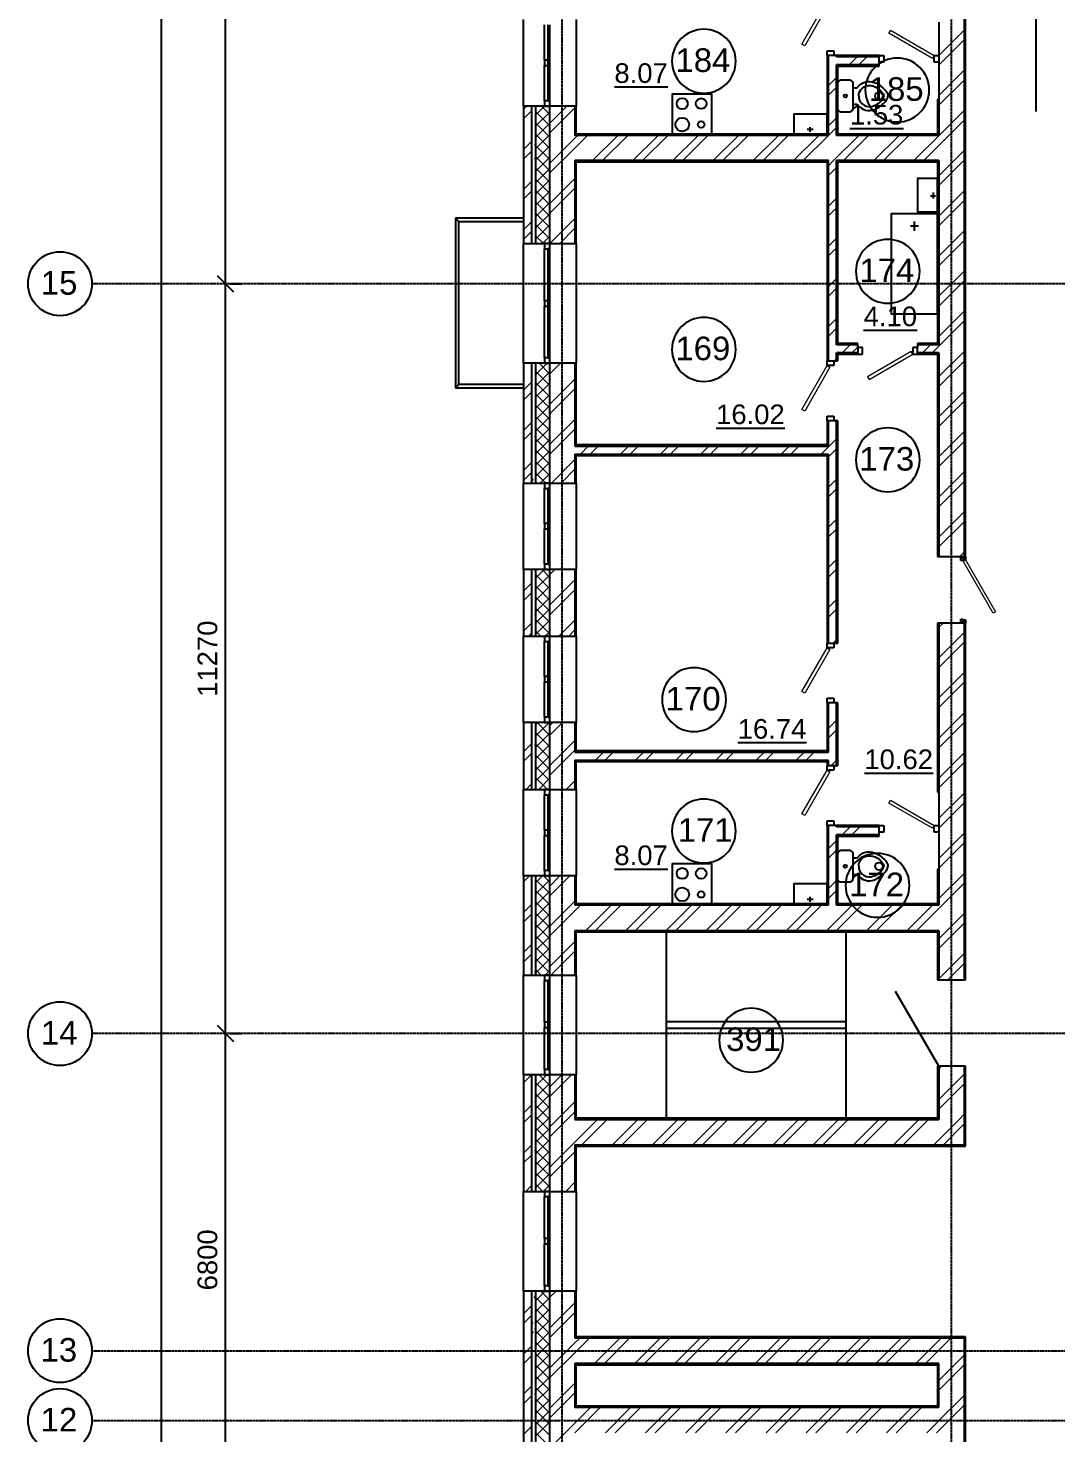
# Model space of a CAD drawing. Header units: millimetres. Extents: x -3463 to 813393, y -106315 to 159215.
# Drawn here: x 174326 to 189770, y 52061 to 73174 of the extents above; entities that cross this region are included whole.
import ezdxf

# ---------------------------------------------------------------- set-up
doc = ezdxf.new("R2010")
doc.units = ezdxf.units.MM
doc.linetypes.add('Линия сетки', pattern=[22.225, 12.7, -3.175, 3.175, -3.175])
doc.layers.add('AXIS_', color=252, linetype='Continuous')
doc.layers.add('PLANS_', color=252, linetype='Continuous')
doc.styles.add('arial', font='arial.ttf')
doc.styles.add('Arial_1', font='arial.ttf', dxfattribs={"height": 295.05988})

# ---------------------------------------------------------------- blocks, each defined once
blk = doc.blocks.new('_Oblique')
at = {"color": 0, "linetype": 'ByBlock', "lineweight": -2}
blk.add_line((-0.5, -0.5), (0.5, 0.5), dxfattribs=at)
blk = doc.blocks.new('A$Cd9ce3b92')
at = {"layer": 'AXIS_', "linetype": 'Линия сетки'}
for p, q in [((-6829, -44949), (-6829, 40039)), ((-979, -44949), (-979, 40039)), ((14647, 24934), (-13895, 24934)), ((14647, 13664), (-13895, 13664)), ((-13895, 8899), (14647, 8899)), ((-13895, 7849), (14647, 7849))]:
    blk.add_line(p, q, dxfattribs=at)
at = {"layer": 'AXIS_'}
for p, q in [((-12848, -41636), (-12848, 38784)), ((-11888, 24694), (-11888, 36744)), ((-11888, 13424), (-11888, 25174)), ((-11817, 24934), (-11648, 24934)), ((-11817, 24934), (-11648, 24934)), ((-11888, 6624), (-11888, 13904)), ((-11817, 13664), (-11648, 13664)), ((-11817, 13664), (-11648, 13664))]:
    blk.add_line(p, q, dxfattribs=at)
for centre in [(-14375, 24934), (-14375, 13664), (-14375, 8899), (-14375, 7849)]:
    blk.add_circle(centre, 480, dxfattribs=at)
at = {"layer": 'PLANS_'}
for p, q in [((286, 30424), (286, 27524)), ((-789, 30244), (-789, 20834)), ((-7409, 27604), (-7409, 28904)), ((-7094, 28294), (-7094, 28824)), ((-7044, 28824), (-7044, 27684)), ((-7014, 27684), (-7014, 28824)), ((-6619, 28904), (-6619, 27604)), ((-7014, 28294), (-7094, 28294)), ((-7094, 28294), (-7094, 28214)), ((-7014, 28214), (-7014, 28294)), ((-2849, 28364), (-2849, 28434)), ((-2849, 28434), (-2749, 28434)), ((-2749, 28364), (-2849, 28364)), ((-2829, 27164), (-2829, 28364)), ((-2749, 28434), (-2749, 28364)), ((-2709, 28344), (-2709, 28364)), ((-2069, 28344), (-2709, 28344)), ((-2069, 28364), (-1999, 28364)), ((-2069, 28264), (-2069, 28364)), ((-1999, 28364), (-1999, 28264)), ((-1239, 28264), (-1239, 28364)), ((-1239, 28364), (-1169, 28364)), ((-1169, 28364), (-1169, 28264)), ((-7094, 28214), (-7014, 28214)), ((-7094, 27684), (-7094, 28214)), ((-2709, 27164), (-2709, 28224)), ((-2069, 28224), (-2709, 28224)), ((-1999, 28264), (-2069, 28264)), ((-1169, 28264), (-1239, 28264)), ((-7014, 27684), (-7094, 27684)), ((-7094, 27684), (-7094, 27604)), ((-7044, 27684), (-7014, 27684)), ((-7014, 27604), (-7014, 27684)), ((-1169, 27704), (-1169, 27164)), ((-7289, 27604), (-7289, 25539)), ((-7229, 27604), (-7229, 25539)), ((-7094, 27604), (-7014, 27604)), ((-7019, 27604), (-7019, 25539)), ((-6639, 27604), (-6639, 27164)), ((-2829, 27164), (-6639, 27164)), ((-6619, 27184), (-6619, 27164)), ((-1169, 27164), (-2709, 27164)), ((-6639, 26784), (-6639, 25539)), ((-2829, 26784), (-6639, 26784)), ((-6619, 26784), (-6619, 26764)), ((-2829, 23774), (-2829, 26784)), ((-1169, 26784), (-2709, 26784)), ((-2709, 24014), (-2709, 26784)), ((-1169, 26784), (-1169, 24014)), ((-7409, 25919), (-8434, 25919)), ((-8434, 25919), (-8434, 23369)), ((-8384, 25869), (-7409, 25869)), ((-8384, 23419), (-8384, 25869)), ((-7409, 23739), (-7409, 25539)), ((-7014, 25539), (-7094, 25539)), ((-7094, 25539), (-7094, 25459)), ((-7094, 25459), (-7014, 25459)), ((-7094, 24679), (-7094, 25459)), ((-7014, 25459), (-7044, 25459)), ((-7044, 25459), (-7044, 23819)), ((-7014, 25459), (-7014, 25539)), ((-7014, 23819), (-7014, 25459)), ((-6619, 25539), (-6619, 23739)), ((-7014, 24679), (-7094, 24679)), ((-7094, 24679), (-7094, 24599)), ((-7094, 24599), (-7014, 24599)), ((-7094, 23819), (-7094, 24599)), ((-7014, 24599), (-7014, 24679)), ((-2389, 24014), (-2709, 24014)), ((-2709, 23774), (-2709, 23894)), ((-2389, 23894), (-2709, 23894)), ((-2319, 23974), (-2389, 23974)), ((-2389, 23974), (-2389, 23874)), ((-2389, 23874), (-2319, 23874)), ((-2319, 23874), (-2319, 23974)), ((-1489, 23974), (-1559, 23974)), ((-1559, 23974), (-1559, 23874)), ((-1559, 23874), (-1489, 23874)), ((-1169, 24014), (-1489, 24014)), ((-1489, 23874), (-1489, 23974)), ((-1169, 23894), (-1489, 23894)), ((-1169, 23894), (-1169, 20834)), ((-7289, 23739), (-7289, 21939)), ((-7229, 23739), (-7229, 21939)), ((-7014, 23819), (-7094, 23819)), ((-7094, 23819), (-7094, 23739)), ((-7094, 23739), (-7014, 23739)), ((-7044, 23819), (-7014, 23819)), ((-7019, 23739), (-7019, 21939)), ((-7014, 23739), (-7014, 23819)), ((-6639, 23739), (-6639, 22494)), ((-2849, 23774), (-2749, 23774)), ((-2849, 23704), (-2849, 23774)), ((-2749, 23704), (-2849, 23704)), ((-2749, 23774), (-2749, 23704)), ((-8434, 23369), (-7409, 23369)), ((-7409, 23419), (-8384, 23419)), ((-2849, 22874), (-2849, 22944)), ((-2849, 22944), (-2749, 22944)), ((-2749, 22874), (-2849, 22874)), ((-2829, 22494), (-2829, 22874)), ((-2749, 22944), (-2749, 22874)), ((-2709, 19534), (-2709, 22874)), ((-6639, 22494), (-2829, 22494)), ((-6619, 22514), (-6619, 22494)), ((-6639, 22374), (-6639, 21939)), ((-6639, 22374), (-2829, 22374)), ((-6619, 22374), (-6619, 22354)), ((-2829, 19534), (-2829, 22374)), ((-7409, 20639), (-7409, 21939)), ((-7014, 21939), (-7094, 21939)), ((-7094, 21939), (-7094, 21859)), ((-7094, 21859), (-7014, 21859)), ((-7094, 21329), (-7094, 21859)), ((-7014, 21859), (-7044, 21859)), ((-7044, 21859), (-7044, 20719)), ((-7014, 21859), (-7014, 21939)), ((-7014, 20719), (-7014, 21859)), ((-6619, 21939), (-6619, 20639)), ((-7014, 21329), (-7094, 21329)), ((-7094, 21329), (-7094, 21249)), ((-7014, 21249), (-7014, 21329)), ((-7094, 21249), (-7014, 21249)), ((-7094, 20719), (-7094, 21249)), ((-7014, 20719), (-7094, 20719)), ((-7094, 20719), (-7094, 20639)), ((-7044, 20719), (-7014, 20719)), ((-7014, 20639), (-7014, 20719)), ((-839, 20834), (-769, 20834)), ((-839, 20814), (-839, 20834)), ((-839, 20774), (-839, 20814)), ((-839, 20814), (-769, 20814)), ((-769, 20814), (-839, 20814)), ((-809, 20774), (-839, 20774)), ((-809, 20784), (-809, 20774)), ((-769, 20784), (-809, 20784)), ((-769, 20834), (-769, 20814)), ((-769, 20814), (-769, 20784)), ((-7289, 20639), (-7289, 19639)), ((-7229, 20639), (-7229, 19639)), ((-7094, 20639), (-7014, 20639)), ((-7019, 20639), (-7019, 19639)), ((-6639, 20639), (-6639, 19639)), ((-839, 19894), (-809, 19894)), ((-839, 19854), (-839, 19894)), ((-769, 19854), (-839, 19854)), ((-839, 19834), (-839, 19854)), ((-839, 19854), (-769, 19854)), ((-809, 19894), (-809, 19884)), ((-809, 19884), (-769, 19884)), ((-769, 19884), (-769, 19854)), ((-769, 19854), (-769, 19834)), ((-7409, 18339), (-7409, 19639)), ((-7014, 19639), (-7094, 19639)), ((-7094, 19639), (-7094, 19559)), ((-7014, 19559), (-7014, 19639)), ((-6619, 19639), (-6619, 18339)), ((-1169, 19834), (-1169, 17294)), ((-769, 19834), (-839, 19834)), ((-789, 19834), (-789, 14474)), ((-7094, 19559), (-7014, 19559)), ((-7094, 19029), (-7094, 19559)), ((-7014, 19559), (-7044, 19559)), ((-7044, 19559), (-7044, 18419)), ((-7014, 18419), (-7014, 19559)), ((-2849, 19534), (-2749, 19534)), ((-2849, 19464), (-2849, 19534)), ((-2749, 19464), (-2849, 19464)), ((-2749, 19534), (-2749, 19464)), ((-7014, 19029), (-7094, 19029)), ((-7094, 19029), (-7094, 18949)), ((-7014, 18949), (-7014, 19029)), ((-7094, 18949), (-7014, 18949)), ((-7094, 18419), (-7094, 18949)), ((-2849, 18634), (-2849, 18704)), ((-2849, 18704), (-2749, 18704)), ((-2749, 18634), (-2849, 18634)), ((-2829, 17894), (-2829, 18634)), ((-2749, 18704), (-2749, 18634)), ((-2709, 17694), (-2709, 18634)), ((-7014, 18419), (-7094, 18419)), ((-7094, 18419), (-7094, 18339)), ((-7044, 18419), (-7014, 18419)), ((-7014, 18339), (-7014, 18419)), ((-7289, 18339), (-7289, 17334)), ((-7229, 18339), (-7229, 17334)), ((-7094, 18339), (-7014, 18339)), ((-7019, 18339), (-7019, 17334)), ((-6639, 18339), (-6639, 17894)), ((-6639, 17894), (-2829, 17894)), ((-6639, 17774), (-6639, 17334)), ((-6639, 17774), (-2829, 17774)), ((-6619, 17914), (-6619, 17894)), ((-6619, 17774), (-6619, 17754)), ((-2829, 17694), (-2829, 17774)), ((-2849, 17694), (-2749, 17694)), ((-2849, 17624), (-2849, 17694)), ((-2749, 17624), (-2849, 17624)), ((-2749, 17694), (-2749, 17624)), ((-7409, 16034), (-7409, 17334)), ((-7014, 17334), (-7094, 17334)), ((-7094, 17334), (-7094, 17254)), ((-7014, 17254), (-7014, 17334)), ((-6619, 17334), (-6619, 16034)), ((-7094, 17254), (-7014, 17254)), ((-7094, 16724), (-7094, 17254)), ((-7014, 17254), (-7044, 17254)), ((-7044, 17254), (-7044, 16114)), ((-7014, 16114), (-7014, 17254)), ((-7014, 16724), (-7094, 16724)), ((-7094, 16724), (-7094, 16644)), ((-7014, 16644), (-7014, 16724)), ((-2849, 16794), (-2849, 16864)), ((-2849, 16864), (-2749, 16864)), ((-2749, 16794), (-2849, 16794)), ((-2829, 15594), (-2829, 16794)), ((-2749, 16864), (-2749, 16794)), ((-2709, 16774), (-2709, 16794)), ((-2069, 16774), (-2709, 16774)), ((-2069, 16794), (-1999, 16794)), ((-2069, 16694), (-2069, 16794)), ((-1999, 16694), (-2069, 16694)), ((-1999, 16794), (-1999, 16694)), ((-1239, 16694), (-1239, 16794)), ((-1239, 16794), (-1169, 16794)), ((-1169, 16694), (-1239, 16694)), ((-1169, 16794), (-1169, 16694)), ((-7094, 16644), (-7014, 16644)), ((-7094, 16114), (-7094, 16644)), ((-2709, 15594), (-2709, 16654)), ((-2069, 16654), (-2709, 16654)), ((-7014, 16114), (-7094, 16114)), ((-7094, 16114), (-7094, 16034)), ((-7044, 16114), (-7014, 16114)), ((-7014, 16034), (-7014, 16114)), ((-1169, 16134), (-1169, 15594)), ((-7289, 16034), (-7289, 14544)), ((-7229, 16034), (-7229, 14544)), ((-7094, 16034), (-7014, 16034)), ((-7019, 16034), (-7019, 14544)), ((-6639, 16034), (-6639, 15594)), ((-2829, 15594), (-6639, 15594)), ((-6619, 15614), (-6619, 15594)), ((-1169, 15594), (-2709, 15594)), ((-6639, 15214), (-6639, 14544)), ((-6639, 15214), (-1169, 15214)), ((-6619, 15214), (-6619, 15194)), ((-1169, 15214), (-1169, 14474)), ((-5269, 15194), (-5269, 12364)), ((-2569, 15194), (-2569, 12394)), ((-7409, 13044), (-7409, 14544)), ((-7014, 14544), (-7094, 14544)), ((-7094, 14544), (-7094, 14464)), ((-7094, 14464), (-7014, 14464)), ((-7094, 13834), (-7094, 14464)), ((-7014, 14464), (-7044, 14464)), ((-7044, 14464), (-7044, 13124)), ((-7014, 14464), (-7014, 14544)), ((-7014, 13124), (-7014, 14464)), ((-6619, 14544), (-6619, 13044)), ((-7014, 13834), (-7094, 13834)), ((-7094, 13834), (-7094, 13754)), ((-7094, 13754), (-7014, 13754)), ((-7094, 13124), (-7094, 13754)), ((-7014, 13754), (-7014, 13834)), ((-5269, 13844), (-2569, 13844)), ((-5269, 13744), (-2569, 13744)), ((-7014, 13124), (-7094, 13124)), ((-7094, 13124), (-7094, 13044)), ((-7044, 13124), (-7014, 13124)), ((-7014, 13044), (-7014, 13124)), ((-1169, 13174), (-1169, 12374)), ((-789, 13174), (-789, 11994)), ((-7289, 13044), (-7289, 11294)), ((-7229, 13044), (-7229, 11294)), ((-7094, 13044), (-7014, 13044)), ((-7019, 13044), (-7019, 11294)), ((-6639, 13044), (-6639, 12374)), ((-6639, 12374), (-1169, 12374)), ((-6619, 12394), (-6619, 12374)), ((-5269, 12394), (-1969, 12394)), ((-6639, 11994), (-6639, 11294)), ((-6639, 11994), (-789, 11994)), ((-6619, 11994), (-6619, 11974)), ((-7409, 9794), (-7409, 11294)), ((-7014, 11294), (-7094, 11294)), ((-7094, 11294), (-7094, 11214)), ((-7094, 11214), (-7014, 11214)), ((-7094, 10584), (-7094, 11214)), ((-7014, 11214), (-7044, 11214)), ((-7044, 11214), (-7044, 9874)), ((-7014, 11214), (-7014, 11294)), ((-7014, 9874), (-7014, 11214)), ((-6619, 11294), (-6619, 9794)), ((-7014, 10584), (-7094, 10584)), ((-7094, 10584), (-7094, 10504)), ((-7014, 10504), (-7014, 10584)), ((-7094, 10504), (-7014, 10504)), ((-7094, 9874), (-7094, 10504)), ((-7289, 9794), (-7289, 7224)), ((-7229, 9794), (-7229, 7224)), ((-7014, 9874), (-7094, 9874)), ((-7094, 9874), (-7094, 9794)), ((-7094, 9794), (-7014, 9794)), ((-7044, 9874), (-7014, 9874)), ((-7019, 9794), (-7019, 7224)), ((-7014, 9794), (-7014, 9874)), ((-6639, 9794), (-6639, 9089)), ((-789, 9089), (-6639, 9089)), ((-6619, 9109), (-6619, 9089)), ((-789, 9089), (-789, 4834)), ((-6639, 8709), (-6639, 8044)), ((-1169, 8709), (-6639, 8709)), ((-6619, 8709), (-6619, 8689)), ((-1169, 8044), (-1169, 8709)), ((-1169, 8044), (-6639, 8044)), ((-6619, 8064), (-6619, 8044))]:
    blk.add_line(p, q, dxfattribs=at)
at = {"layer": 'PLANS_', "lineweight": 25}
for p, q in [((-769, 20834), (-769, 30244)), ((-1169, 28864), (-1169, 28364)), ((-2849, 28364), (-2849, 27184)), ((-2069, 28364), (-2749, 28364)), ((-2689, 27184), (-2689, 28204)), ((-2689, 28204), (-2069, 28204)), ((-2069, 28204), (-2069, 28264)), ((-1169, 28264), (-1169, 27704)), ((-1169, 27704), (-1189, 27704)), ((-1189, 27704), (-1189, 27184)), ((-6619, 27604), (-7409, 27604)), ((-7409, 27604), (-7409, 25539)), ((-6619, 27184), (-6619, 27604)), ((-2849, 27184), (-6619, 27184)), ((-1189, 27184), (-2689, 27184)), ((-6619, 25539), (-6619, 26764)), ((-6619, 26764), (-2849, 26764)), ((-2849, 26764), (-2849, 23774)), ((-2689, 26764), (-1189, 26764)), ((-2689, 24034), (-2689, 26764)), ((-1189, 26764), (-1189, 24034)), ((-7409, 25539), (-6619, 25539)), ((-2389, 24034), (-2689, 24034)), ((-2689, 23774), (-2689, 23874)), ((-2689, 23874), (-2389, 23874)), ((-2389, 23974), (-2389, 24034)), ((-1189, 24034), (-1489, 24034)), ((-1489, 24034), (-1489, 23974)), ((-1489, 23874), (-1189, 23874)), ((-1189, 23874), (-1189, 20834)), ((-6619, 23739), (-7409, 23739)), ((-7409, 23739), (-7409, 21939)), ((-6619, 22514), (-6619, 23739)), ((-2749, 23774), (-2689, 23774)), ((-2849, 22874), (-2849, 22514)), ((-2689, 22874), (-2749, 22874)), ((-2689, 19534), (-2689, 22874)), ((-2849, 22514), (-6619, 22514)), ((-6619, 21939), (-6619, 22354)), ((-6619, 22354), (-2849, 22354)), ((-2849, 22354), (-2849, 19534)), ((-7409, 21939), (-6619, 21939)), ((-1189, 20834), (-839, 20834)), ((-6619, 20639), (-7409, 20639)), ((-7409, 20639), (-7409, 19639)), ((-6619, 19639), (-6619, 20639)), ((-7409, 19639), (-6619, 19639)), ((-839, 19834), (-1189, 19834)), ((-1189, 19834), (-1189, 17294)), ((-769, 14474), (-769, 19834)), ((-2749, 19534), (-2689, 19534)), ((-2849, 18634), (-2849, 17914)), ((-2689, 18634), (-2749, 18634)), ((-2689, 17694), (-2689, 18634)), ((-6619, 18339), (-7409, 18339)), ((-7409, 18339), (-7409, 17334)), ((-6619, 17914), (-6619, 18339)), ((-2849, 17914), (-6619, 17914)), ((-6619, 17334), (-6619, 17754)), ((-6619, 17754), (-2849, 17754)), ((-2849, 17754), (-2849, 17694)), ((-2749, 17694), (-2689, 17694)), ((-7409, 17334), (-6619, 17334)), ((-1189, 17294), (-1169, 17294)), ((-1169, 17294), (-1169, 16794)), ((-2849, 16794), (-2849, 15614)), ((-2069, 16794), (-2749, 16794)), ((-2069, 16634), (-2069, 16694)), ((-1169, 16694), (-1169, 16134)), ((-2689, 15614), (-2689, 16634)), ((-2689, 16634), (-2069, 16634)), ((-1169, 16134), (-1189, 16134)), ((-1189, 16134), (-1189, 15614)), ((-6619, 16034), (-7409, 16034)), ((-7409, 16034), (-7409, 14544)), ((-6619, 15614), (-6619, 16034)), ((-2849, 15614), (-6619, 15614)), ((-1189, 15614), (-2689, 15614)), ((-6619, 14544), (-6619, 15194)), ((-6619, 15194), (-1189, 15194)), ((-1189, 15194), (-1189, 14474)), ((-7409, 14544), (-6619, 14544)), ((-1189, 14474), (-769, 14474)), ((-769, 13174), (-1189, 13174)), ((-1189, 13174), (-1189, 12394)), ((-769, 11974), (-769, 13174)), ((-6619, 13044), (-7409, 13044)), ((-7409, 13044), (-7409, 11294)), ((-6619, 12394), (-6619, 13044)), ((-1189, 12394), (-6619, 12394)), ((-6619, 11294), (-6619, 11974)), ((-6619, 11974), (-769, 11974)), ((-7409, 11294), (-6619, 11294)), ((-6619, 9794), (-7409, 9794)), ((-7409, 9794), (-7409, 7224)), ((-6619, 9109), (-6619, 9794)), ((-769, 9109), (-6619, 9109)), ((-769, 4834), (-769, 9109)), ((-6619, 8064), (-6619, 8689)), ((-6619, 8689), (-1189, 8689)), ((-1189, 8689), (-1189, 8064)), ((-1189, 8064), (-6619, 8064))]:
    blk.add_line(p, q, dxfattribs=at)
at = {"layer": 'PLANS_', "lineweight": 13}
for p, q in [((-3229, 28535), (-2849, 29194)), ((-2806, 29169), (-3186, 28510)), ((-1922, 28700), (-1897, 28744)), ((-1897, 28744), (-1239, 28364)), ((-3186, 28510), (-3229, 28535)), ((-1264, 28320), (-1922, 28700)), ((-1239, 28364), (-1264, 28320)), ((-1584, 23917), (-2242, 23537)), ((-2217, 23494), (-1559, 23874)), ((-1559, 23874), (-1584, 23917)), ((-3229, 23045), (-2849, 23704)), ((-2806, 23679), (-3186, 23020)), ((-2849, 23704), (-2806, 23679)), ((-2242, 23537), (-2217, 23494)), ((-3186, 23020), (-3229, 23045)), ((-804, 20764), (-769, 20784)), ((-354, 19984), (-804, 20764)), ((-769, 20784), (-319, 20004)), ((-319, 20004), (-354, 19984)), ((-3229, 18805), (-2849, 19464)), ((-2806, 19439), (-3186, 18780)), ((-2849, 19464), (-2806, 19439)), ((-3186, 18780), (-3229, 18805)), ((-3229, 16965), (-2849, 17624)), ((-2806, 17599), (-3186, 16940)), ((-2849, 17624), (-2806, 17599)), ((-1922, 17130), (-1897, 17174)), ((-1264, 16750), (-1922, 17130)), ((-1897, 17174), (-1239, 16794)), ((-3186, 16940), (-3229, 16965)), ((-1239, 16794), (-1264, 16750))]:
    blk.add_line(p, q, dxfattribs=at)
at = {"layer": 'PLANS_', "linetype": 'Continuous', "lineweight": 9}
for p, q in [((-1169, 28366), (-789, 28746)), ((-1169, 28219), (-789, 28599)), ((-2518, 28224), (-2398, 28344)), ((-2372, 28224), (-2252, 28344)), ((-1169, 27762), (-789, 28142)), ((-2829, 27913), (-2709, 28033)), ((-2829, 27766), (-2709, 27886)), ((-1169, 27616), (-789, 27996)), ((-7409, 27557), (-7362, 27604)), ((-7409, 27411), (-7289, 27531)), ((-7229, 27469), (-7095, 27604)), ((-7019, 27313), (-7229, 27523)), ((-7229, 27300), (-7019, 27510)), ((-7019, 27483), (-7140, 27604)), ((-7019, 27343), (-6759, 27604)), ((-7019, 27197), (-6639, 27577)), ((-1169, 27159), (-789, 27539)), ((-7019, 27143), (-7229, 27353)), ((-7229, 27130), (-7019, 27340)), ((-2829, 27309), (-2709, 27429)), ((-2828, 27164), (-2709, 27283)), ((-1169, 27012), (-789, 27392)), ((-7409, 26953), (-7289, 27073)), ((-7245, 27027), (-7229, 27027)), ((-7019, 26974), (-7229, 27184)), ((-7229, 26960), (-7019, 27170)), ((-7019, 26740), (-6639, 27120)), ((-6639, 27120), (-6595, 27164)), ((-6639, 26974), (-6449, 27164)), ((-6372, 26784), (-5992, 27164)), ((-6225, 26784), (-5845, 27164)), ((-5768, 26784), (-5388, 27164)), ((-5622, 26784), (-5242, 27164)), ((-5165, 26784), (-4785, 27164)), ((-5019, 26784), (-4639, 27164)), ((-4561, 26784), (-4181, 27164)), ((-4415, 26784), (-4035, 27164)), ((-3958, 26784), (-3578, 27164)), ((-3812, 26784), (-3432, 27164)), ((-3354, 26784), (-2974, 27164)), ((-3208, 26784), (-2828, 27164)), ((-2751, 26784), (-2371, 27164)), ((-2605, 26784), (-2225, 27164)), ((-2147, 26784), (-1767, 27164)), ((-2001, 26784), (-1621, 27164)), ((-1544, 26784), (-1169, 27159)), ((-7409, 26807), (-7289, 26927)), ((-7229, 26797), (-7242, 26819)), ((-7019, 26804), (-7229, 27014)), ((-7229, 26791), (-7019, 27001)), ((-7019, 26634), (-7229, 26844)), ((-7229, 26621), (-7019, 26831)), ((-7019, 26594), (-6639, 26974)), ((-1398, 26784), (-1169, 27012)), ((-1169, 26555), (-789, 26935)), ((-7019, 26465), (-7229, 26675)), ((-7229, 26451), (-7019, 26661)), ((-2829, 26706), (-2751, 26784)), ((-2829, 26559), (-2709, 26679)), ((-1169, 26409), (-789, 26789)), ((-7409, 26350), (-7289, 26470)), ((-7019, 26295), (-7229, 26505)), ((-7229, 26281), (-7019, 26491)), ((-7019, 26136), (-6639, 26516)), ((-7409, 26204), (-7289, 26324)), ((-7229, 26315), (-7240, 26295)), ((-7019, 26125), (-7229, 26335)), ((-7229, 26112), (-7019, 26322)), ((-7019, 25990), (-6639, 26370)), ((-2829, 26102), (-2709, 26222)), ((-1169, 25952), (-789, 26332)), ((-1169, 25805), (-789, 26185)), ((-7245, 26052), (-7229, 26052)), ((-7019, 25956), (-7229, 26166)), ((-7229, 25942), (-7019, 26152)), ((-7019, 25786), (-7229, 25996)), ((-7229, 25772), (-7019, 25982)), ((-2829, 25956), (-2709, 26076)), ((-7409, 25746), (-7289, 25866)), ((-7019, 25616), (-7229, 25826)), ((-7229, 25603), (-7019, 25813)), ((-7013, 25539), (-6639, 25913)), ((-6867, 25539), (-6639, 25767)), ((-7409, 25600), (-7289, 25720)), ((-7111, 25539), (-7229, 25656)), ((-7123, 25539), (-7019, 25643)), ((-2829, 25499), (-2709, 25619)), ((-1169, 25348), (-789, 25728)), ((-1169, 25202), (-789, 25582)), ((-2829, 25352), (-2709, 25472)), ((-1169, 24745), (-789, 25125)), ((-2829, 24895), (-2709, 25015)), ((-1169, 24598), (-789, 24978)), ((-2829, 24749), (-2709, 24869)), ((-1169, 24141), (-789, 24521)), ((-2829, 24292), (-2709, 24412)), ((-1169, 23995), (-789, 24375)), ((-2829, 24145), (-2709, 24265)), ((-2624, 23894), (-2504, 24014)), ((-2477, 23894), (-2389, 23982)), ((-1417, 23894), (-1297, 24014)), ((-1270, 23894), (-1169, 23995)), ((-1169, 23538), (-789, 23918)), ((-7229, 23736), (-7226, 23739)), ((-7229, 23566), (-7056, 23739)), ((-7019, 23580), (-7178, 23739)), ((-7019, 23723), (-7003, 23739)), ((-7019, 23576), (-6857, 23739)), ((-2744, 23774), (-2709, 23808)), ((-1169, 23392), (-789, 23772)), ((-7409, 23333), (-7289, 23453)), ((-7019, 23410), (-7229, 23620)), ((-7229, 23396), (-7019, 23606)), ((-7019, 23240), (-7229, 23450)), ((-7229, 23227), (-7019, 23437)), ((-7019, 23119), (-6639, 23499)), ((-7409, 23186), (-7289, 23306)), ((-7245, 23370), (-7229, 23370)), ((-7019, 23071), (-7229, 23281)), ((-7229, 23057), (-7019, 23267)), ((-7019, 22973), (-6639, 23353)), ((-1169, 22934), (-789, 23314)), ((-7019, 22901), (-7229, 23111)), ((-7229, 22887), (-7019, 23097)), ((-1169, 22788), (-789, 23168)), ((-7409, 22729), (-7289, 22849)), ((-7019, 22731), (-7229, 22941)), ((-7229, 22718), (-7019, 22928)), ((-7019, 22516), (-6639, 22896)), ((-7409, 22583), (-7289, 22703)), ((-7245, 22638), (-7229, 22638)), ((-7019, 22561), (-7229, 22771)), ((-7229, 22548), (-7019, 22758)), ((-7019, 22392), (-7229, 22602)), ((-7019, 22369), (-6639, 22749)), ((-2829, 22481), (-2709, 22601)), ((-1169, 22331), (-789, 22711)), ((-7229, 22378), (-7019, 22588)), ((-7019, 22222), (-7229, 22432)), ((-7229, 22208), (-7019, 22418)), ((-6557, 22374), (-6437, 22494)), ((-6411, 22374), (-6291, 22494)), ((-5954, 22374), (-5834, 22494)), ((-5808, 22374), (-5688, 22494)), ((-5350, 22374), (-5230, 22494)), ((-5204, 22374), (-5084, 22494)), ((-4747, 22374), (-4627, 22494)), ((-4601, 22374), (-4481, 22494)), ((-4144, 22374), (-4024, 22494)), ((-3997, 22374), (-3877, 22494)), ((-3540, 22374), (-3420, 22494)), ((-3394, 22374), (-3274, 22494)), ((-2937, 22374), (-2829, 22481)), ((-2829, 22335), (-2709, 22455)), ((-1169, 22185), (-789, 22565)), ((-7409, 22126), (-7289, 22246)), ((-7019, 22052), (-7229, 22262)), ((-7229, 22039), (-7019, 22249)), ((-6992, 21939), (-6639, 22292)), ((-7409, 21979), (-7289, 22099)), ((-7261, 21975), (-7281, 22010)), ((-7075, 21939), (-7229, 22093)), ((-7159, 21939), (-7019, 22079)), ((-6846, 21939), (-6639, 22146)), ((-2829, 21878), (-2709, 21998)), ((-1169, 21727), (-789, 22107)), ((-1169, 21581), (-789, 21961)), ((-2829, 21732), (-2709, 21852)), ((-2829, 21274), (-2709, 21394)), ((-1169, 21124), (-789, 21504)), ((-1169, 20978), (-789, 21358)), ((-2829, 21128), (-2709, 21248)), ((-2829, 20671), (-2709, 20791)), ((-856, 20834), (-789, 20900)), ((-7285, 20554), (-7289, 20561)), ((-7229, 20511), (-7102, 20639)), ((-7019, 20355), (-7229, 20565)), ((-7229, 20342), (-7019, 20552)), ((-7019, 20525), (-7132, 20639)), ((-7019, 20559), (-6939, 20639)), ((-7019, 20102), (-6639, 20482)), ((-2829, 20525), (-2709, 20645)), ((-7409, 20315), (-7289, 20435)), ((-7409, 20169), (-7289, 20289)), ((-7019, 20186), (-7229, 20396)), ((-7229, 20172), (-7019, 20382)), ((-7019, 19955), (-6639, 20335)), ((-7019, 20016), (-7229, 20226)), ((-7229, 20002), (-7019, 20212)), ((-2829, 20067), (-2709, 20187)), ((-7245, 19956), (-7229, 19956)), ((-7019, 19846), (-7229, 20056)), ((-7229, 19833), (-7019, 20043)), ((-7019, 19676), (-7229, 19886)), ((-7229, 19663), (-7019, 19873)), ((-6879, 19639), (-6639, 19878)), ((-2829, 19921), (-2709, 20041)), ((-7409, 19712), (-7289, 19832)), ((-7336, 19639), (-7289, 19685)), ((-7151, 19639), (-7229, 19717)), ((-7084, 19639), (-7019, 19703)), ((-6732, 19639), (-6639, 19732)), ((-1169, 19771), (-1106, 19834)), ((-1169, 19313), (-789, 19693)), ((-2759, 19534), (-2709, 19584)), ((-1169, 19167), (-789, 19547)), ((-1169, 18710), (-789, 19090)), ((-1169, 18564), (-789, 18944)), ((-2829, 18257), (-2709, 18377)), ((-1169, 18107), (-789, 18487)), ((-7229, 18305), (-7196, 18339)), ((-7229, 18136), (-7026, 18339)), ((-7019, 17979), (-7229, 18189)), ((-7229, 17966), (-7019, 18176)), ((-7019, 18149), (-7208, 18339)), ((-7019, 18319), (-7039, 18339)), ((-7019, 18291), (-6972, 18339)), ((-7019, 18145), (-6825, 18339)), ((-2829, 18111), (-2709, 18231)), ((-1169, 17960), (-789, 18340)), ((-7409, 17901), (-7289, 18021)), ((-7245, 18005), (-7229, 18005)), ((-7019, 17810), (-7229, 18020)), ((-7229, 17796), (-7019, 18006)), ((-7019, 17688), (-6639, 18068)), ((-7409, 17755), (-7289, 17875)), ((-7288, 17922), (-7289, 17920)), ((-7019, 17640), (-7229, 17850)), ((-7229, 17626), (-7019, 17836)), ((-7019, 17542), (-6639, 17922)), ((-6330, 17774), (-6210, 17894)), ((-6183, 17774), (-6063, 17894)), ((-5726, 17774), (-5606, 17894)), ((-5580, 17774), (-5460, 17894)), ((-5123, 17774), (-5003, 17894)), ((-4976, 17774), (-4856, 17894)), ((-4519, 17774), (-4399, 17894)), ((-4373, 17774), (-4253, 17894)), ((-3916, 17774), (-3796, 17894)), ((-3769, 17774), (-3649, 17894)), ((-3312, 17774), (-3192, 17894)), ((-3166, 17774), (-3046, 17894)), ((-2789, 17694), (-2709, 17773)), ((-1169, 17503), (-789, 17883)), ((-1169, 17357), (-789, 17737)), ((-7019, 17470), (-7229, 17680)), ((-7229, 17457), (-7019, 17667)), ((-7373, 17334), (-7289, 17418)), ((-7052, 17334), (-7229, 17511)), ((-7222, 17334), (-7229, 17341)), ((-7182, 17334), (-7019, 17497)), ((-6770, 17334), (-6639, 17464)), ((-1169, 16900), (-789, 17280)), ((-1169, 16753), (-789, 17133)), ((-2622, 16654), (-2502, 16774)), ((-2476, 16654), (-2356, 16774)), ((-2829, 16447), (-2709, 16567)), ((-1169, 16296), (-789, 16676)), ((-1169, 16150), (-789, 16530)), ((-2829, 16300), (-2709, 16420)), ((-1169, 15693), (-789, 16073)), ((-7409, 15945), (-7320, 16034)), ((-7229, 15929), (-7125, 16034)), ((-7019, 15773), (-7229, 15983)), ((-7229, 15760), (-7019, 15970)), ((-7019, 15943), (-7110, 16034)), ((-7019, 15877), (-6863, 16034)), ((-7019, 15731), (-6716, 16034)), ((-2829, 15843), (-2709, 15963)), ((-1169, 15546), (-789, 15926)), ((-7019, 15604), (-7229, 15814)), ((-7229, 15590), (-7019, 15800)), ((-7019, 15434), (-7229, 15644)), ((-7229, 15420), (-7019, 15630)), ((-7019, 15274), (-6639, 15654)), ((-2829, 15697), (-2709, 15817)), ((-7409, 15487), (-7289, 15607)), ((-7409, 15341), (-7289, 15461)), ((-7019, 15264), (-7229, 15474)), ((-7229, 15251), (-7019, 15461)), ((-7019, 15128), (-6639, 15508)), ((-6639, 15508), (-6553, 15594)), ((-6476, 15214), (-6096, 15594)), ((-6329, 15214), (-5949, 15594)), ((-5872, 15214), (-5492, 15594)), ((-5726, 15214), (-5346, 15594)), ((-5269, 15214), (-4889, 15594)), ((-5123, 15214), (-4743, 15594)), ((-4665, 15214), (-4285, 15594)), ((-4519, 15214), (-4139, 15594)), ((-4062, 15214), (-3682, 15594)), ((-3916, 15214), (-3536, 15594)), ((-3458, 15214), (-3078, 15594)), ((-3312, 15214), (-2932, 15594)), ((-2855, 15214), (-2475, 15594)), ((-2709, 15214), (-2329, 15594)), ((-2251, 15214), (-1871, 15594)), ((-2105, 15214), (-1725, 15594)), ((-1648, 15214), (-1268, 15594)), ((-1502, 15214), (-1169, 15546)), ((-1169, 15089), (-789, 15469)), ((-7245, 15323), (-7229, 15323)), ((-7019, 15094), (-7229, 15304)), ((-7229, 15081), (-7019, 15291)), ((-1169, 14943), (-789, 15323)), ((-7409, 14884), (-7289, 15004)), ((-7019, 14925), (-7229, 15135)), ((-7229, 14911), (-7019, 15121)), ((-7019, 14670), (-6639, 15050)), ((-7409, 14738), (-7289, 14858)), ((-7019, 14755), (-7229, 14965)), ((-7229, 14741), (-7019, 14951)), ((-7019, 14585), (-7229, 14795)), ((-7229, 14572), (-7019, 14782)), ((-6999, 14544), (-6639, 14904)), ((-1169, 14486), (-789, 14866)), ((-7245, 14591), (-7229, 14591)), ((-7147, 14544), (-7229, 14626)), ((-7087, 14544), (-7019, 14612)), ((-1035, 14474), (-789, 14719)), ((-1169, 13132), (-1128, 13174)), ((-7409, 12927), (-7293, 13044)), ((-7229, 12875), (-7060, 13044)), ((-7019, 12719), (-7229, 12929)), ((-7229, 12705), (-7019, 12915)), ((-7019, 12888), (-7174, 13044)), ((-7019, 12860), (-6835, 13044)), ((-7019, 12714), (-6689, 13044)), ((-1169, 12675), (-789, 13055)), ((-1169, 12529), (-789, 12909)), ((-7019, 12549), (-7229, 12759)), ((-7229, 12535), (-7019, 12745)), ((-7409, 12470), (-7289, 12590)), ((-7245, 12641), (-7229, 12641)), ((-7019, 12379), (-7229, 12589)), ((-7229, 12366), (-7019, 12576)), ((-7019, 12257), (-6639, 12637)), ((-7019, 12110), (-6639, 12490)), ((-7409, 12324), (-7289, 12444)), ((-7019, 12209), (-7229, 12419)), ((-7229, 12196), (-7019, 12406)), ((-7019, 12040), (-7229, 12250)), ((-6639, 12033), (-6298, 12374)), ((-6532, 11994), (-6152, 12374)), ((-6075, 11994), (-5695, 12374)), ((-5929, 11994), (-5549, 12374)), ((-5471, 11994), (-5091, 12374)), ((-5325, 11994), (-4945, 12374)), ((-4868, 11994), (-4488, 12374)), ((-4722, 11994), (-4342, 12374)), ((-4265, 11994), (-3885, 12374)), ((-4118, 11994), (-3738, 12374)), ((-3661, 11994), (-3281, 12374)), ((-3515, 11994), (-3135, 12374)), ((-3058, 11994), (-2678, 12374)), ((-2911, 11994), (-2531, 12374)), ((-2454, 11994), (-2074, 12374)), ((-2308, 11994), (-1928, 12374)), ((-1851, 11994), (-1471, 12374)), ((-1704, 11994), (-1324, 12374)), ((-1247, 11994), (-867, 12374)), ((-1101, 11994), (-789, 12306)), ((-867, 12374), (-789, 12452)), ((-7229, 12026), (-7019, 12236)), ((-7019, 11870), (-7229, 12080)), ((-7229, 11856), (-7019, 12066)), ((-7409, 11867), (-7289, 11987)), ((-7409, 11720), (-7289, 11840)), ((-7245, 11909), (-7229, 11909)), ((-7019, 11700), (-7229, 11910)), ((-7229, 11687), (-7019, 11897)), ((-7019, 11653), (-6639, 12033)), ((-7019, 11507), (-6639, 11887)), ((-7019, 11531), (-7229, 11741)), ((-7229, 11517), (-7019, 11727)), ((-7019, 11361), (-7229, 11571)), ((-7229, 11347), (-7019, 11557)), ((-7121, 11294), (-7229, 11401)), ((-6775, 11294), (-6639, 11430)), ((-7378, 11294), (-7289, 11383)), ((-7113, 11294), (-7019, 11388)), ((-7234, 9725), (-7254, 9690)), ((-7229, 9650), (-7086, 9794)), ((-7019, 9664), (-7149, 9794)), ((-7019, 9696), (-6922, 9794)), ((-7409, 9453), (-7289, 9573)), ((-7019, 9494), (-7229, 9704)), ((-7229, 9481), (-7019, 9691)), ((-7019, 9324), (-7229, 9534)), ((-7229, 9311), (-7019, 9521)), ((-7019, 9239), (-6639, 9619)), ((-7409, 9306), (-7289, 9426)), ((-7265, 9303), (-7285, 9338)), ((-7019, 9155), (-7229, 9365)), ((-7229, 9141), (-7019, 9351)), ((-7019, 9093), (-6639, 9473)), ((-7266, 9181), (-7287, 9146)), ((-7245, 9227), (-7229, 9227)), ((-7019, 8985), (-7229, 9195)), ((-7229, 8971), (-7019, 9181)), ((-6639, 9016), (-6566, 9089)), ((-6639, 8869), (-6420, 9089)), ((-6343, 8709), (-5963, 9089)), ((-6196, 8709), (-5816, 9089)), ((-5739, 8709), (-5359, 9089)), ((-5593, 8709), (-5213, 9089)), ((-5136, 8709), (-4756, 9089)), ((-4989, 8709), (-4609, 9089)), ((-4532, 8709), (-4152, 9089)), ((-4386, 8709), (-4006, 9089)), ((-3929, 8709), (-3549, 9089)), ((-3782, 8709), (-3402, 9089)), ((-3325, 8709), (-2945, 9089)), ((-3179, 8709), (-2799, 9089)), ((-2722, 8709), (-2342, 9089)), ((-2575, 8709), (-2195, 9089)), ((-2118, 8709), (-1738, 9089)), ((-1972, 8709), (-1592, 9089)), ((-1169, 9054), (-1135, 9089)), ((-1169, 8908), (-989, 9089)), ((-7409, 8849), (-7289, 8969)), ((-7019, 8815), (-7229, 9025)), ((-7229, 8802), (-7019, 9012)), ((-7019, 8636), (-6639, 9016)), ((-7019, 8489), (-6639, 8869)), ((-1515, 8709), (-1169, 9054)), ((-1369, 8709), (-1169, 8908)), ((-7409, 8703), (-7289, 8823)), ((-7019, 8646), (-7229, 8856)), ((-7229, 8632), (-7019, 8842)), ((-7019, 8476), (-7229, 8686)), ((-7229, 8462), (-7019, 8672)), ((-1169, 8451), (-789, 8831)), ((-1169, 8305), (-789, 8685)), ((-7019, 8306), (-7229, 8516)), ((-7229, 8293), (-7019, 8503)), ((-7409, 8246), (-7289, 8366)), ((-7245, 8252), (-7229, 8252)), ((-7019, 8136), (-7229, 8346)), ((-7229, 8123), (-7019, 8333)), ((-7019, 8032), (-6639, 8412)), ((-7019, 7886), (-6639, 8266)), ((-7409, 8099), (-7289, 8219)), ((-7019, 7967), (-7229, 8177)), ((-7229, 7953), (-7019, 8163)), ((-6639, 7809), (-6404, 8044)), ((-6638, 7664), (-6258, 8044)), ((-6181, 7664), (-5801, 8044)), ((-6034, 7664), (-5654, 8044)), ((-5577, 7664), (-5197, 8044)), ((-5431, 7664), (-5051, 8044)), ((-4974, 7664), (-4594, 8044)), ((-4827, 7664), (-4447, 8044)), ((-4370, 7664), (-3990, 8044)), ((-4224, 7664), (-3844, 8044)), ((-3767, 7664), (-3387, 8044)), ((-3620, 7664), (-3240, 8044)), ((-3163, 7664), (-2783, 8044)), ((-3017, 7664), (-2637, 8044)), ((-2560, 7664), (-2180, 8044)), ((-2414, 7664), (-2034, 8044)), ((-1956, 7664), (-1576, 8044)), ((-1810, 7664), (-1430, 8044)), ((-1163, 7854), (-789, 8227)), ((-1017, 7854), (-789, 8081)), ((-7289, 7881), (-7289, 7882)), ((-7019, 7797), (-7229, 8007)), ((-7229, 7784), (-7019, 7994)), ((-7019, 7627), (-7229, 7837)), ((-7229, 7614), (-7019, 7824)), ((-1353, 7664), (-1169, 7847)), ((-1169, 7847), (-1163, 7854)), ((-1169, 7701), (-1017, 7854)), ((-7409, 7642), (-7289, 7762)), ((-7019, 7458), (-7229, 7668)), ((-7019, 7429), (-6639, 7809)), ((-1207, 7664), (-1169, 7701))]:
    blk.add_line(p, q, dxfattribs=at)
at = {"layer": 'PLANS_', "lineweight": -3}
for p, q in [((-5026, 27327), (-5026, 27327)), ((-3057, 27251), (-3150, 27251)), ((-3107, 27288), (-3107, 27215)), ((-1294, 26257), (-1220, 26257)), ((-1256, 26306), (-1256, 26214)), ((-1475, 25798), (-1596, 25798)), ((-1536, 25727), (-1536, 25868)), ((-5026, 15757), (-5026, 15757)), ((-3057, 15681), (-3150, 15681)), ((-3107, 15718), (-3107, 15645)), ((-1169, 13174), (-1819, 14299))]:
    blk.add_line(p, q, dxfattribs=at)
at = {"layer": 'PLANS_'}
for points in [[(-2464, 27941), (-2464, 27570, -0.414214), (-2520, 27514), (-2633, 27514, -0.414214), (-2689, 27570), (-2689, 27941, -0.414214), (-2633, 27998), (-2520, 27998, -0.414214)], [(-2464, 16365), (-2464, 15994, -0.414214), (-2520, 15938), (-2633, 15938, -0.414214), (-2689, 15994), (-2689, 16365, -0.414214), (-2633, 16422), (-2520, 16422, -0.414214)]]:
    blk.add_lwpolyline(points, format="xyb", close=True, dxfattribs=at)
for points in [[(-2464, 27879), (-2408, 27879, 0.236068), (-2385, 27891, -0.343108), (-2138, 27958, -0.119543), (-1969, 27834, -0.14868), (-1935, 27756, -1.116183)], [(-2374, 27756, -0.453768), (-2194, 27913, -0.270259), (-1991, 27756, 10.812243)], [(-2464, 27632), (-2408, 27632, -0.236068), (-2385, 27621, 0.343108), (-2138, 27553, 0.119543), (-1969, 27677, 0.14868), (-1935, 27756, 1.116183)], [(-2374, 27756, 0.453768), (-2194, 27598, 0.270259), (-1991, 27756, -10.812243)], [(-2464, 16304), (-2408, 16304, 0.236068), (-2385, 16315, -0.343108), (-2138, 16382, -0.119543), (-1969, 16259, -0.14868), (-1935, 16180, -1.116183)], [(-2374, 16180, -0.453768), (-2194, 16337, -0.270259), (-1991, 16180, 10.812243)], [(-2464, 16056), (-2408, 16056, -0.236068), (-2385, 16045, 0.343108), (-2138, 15977, 0.119543), (-1969, 16101, 0.14868), (-1935, 16180, 1.116183)], [(-2374, 16180, 0.453768), (-2194, 16022, 0.270259), (-1991, 16180, -10.812243)]]:
    blk.add_lwpolyline(points, format="xyb", dxfattribs=at)
at = {"layer": 'PLANS_', "lineweight": -3}
for points in [[(-5179, 27184), (-4579, 27184), (-4579, 27784), (-5179, 27784)], [(-2849, 27184), (-2849, 27484), (-3349, 27484), (-3349, 27184)], [(-1189, 26515), (-1489, 26515), (-1489, 26015), (-1189, 26015)], [(-1189, 25983), (-1889, 25983), (-1889, 24483), (-1189, 24483)], [(-5179, 15614), (-4579, 15614), (-4579, 16214), (-5179, 16214)], [(-2849, 15614), (-2849, 15914), (-3349, 15914), (-3349, 15614)]]:
    blk.add_lwpolyline(points, close=True, dxfattribs=at)
for centre, radius in [((-5026, 27641), 82.8), ((-4741, 27641), 80.6), ((-5026, 27327), 103), ((-4741, 27327), 49.4), ((-5026, 16071), 82.8), ((-4741, 16071), 80.6), ((-5026, 15757), 103), ((-4741, 15757), 49.4)]:
    blk.add_circle(centre, radius, dxfattribs=at)
at = {"layer": 'PLANS_'}
for centre, radius in [((-2576, 27756), 22.5), ((-2070, 27756), 57.4), ((-2576, 16180), 22.5), ((-2070, 16180), 57.4)]:
    blk.add_circle(centre, radius, dxfattribs=at)
for centre, start, end in [((-4701, 28279), 0, 180), ((-1795, 27845), 0, 180), ((-4701, 28279), 180, 0), ((-1795, 27845), 180, 0), ((-1937, 25121), 0, 180), ((-1937, 25121), 180, 0), ((-4701, 23947), 0, 180), ((-4701, 23947), 180, 0), ((-1937, 22288), 0, 180), ((-1937, 22288), 180, 0), ((-4848, 18683), 0, 180), ((-4848, 18683), 180, 0), ((-4701, 16709), 0, 180), ((-4701, 16709), 180, 0), ((-2092, 15892), 0, 180), ((-2092, 15892), 180, 0), ((-3990, 13565), 0, 180), ((-3990, 13565), 180, 0)]:
    blk.add_arc(centre, 480, start, end, dxfattribs=at)
for points in [[(-8434, 25919), (-8434, 25919), (-8433, 25918), (-8432, 25917), (-8431, 25915), (-8429, 25914), (-8428, 25912), (-8426, 25911), (-8424, 25909), (-8422, 25907), (-8420, 25905), (-8418, 25903), (-8417, 25902), (-8415, 25900), (-8414, 25898), (-8412, 25897), (-8411, 25895), (-8409, 25894), (-8407, 25892), (-8406, 25890), (-8404, 25889), (-8402, 25887), (-8401, 25885), (-8399, 25884), (-8398, 25882), (-8396, 25881), (-8395, 25880), (-8393, 25878), (-8392, 25876), (-8390, 25875), (-8389, 25873), (-8387, 25872), (-8386, 25870), (-8384, 25869), (-8384, 25869), (-8384, 25869)], [(-8434, 23369), (-8434, 23369), (-8433, 23369), (-8432, 23370), (-8431, 23372), (-8429, 23373), (-8428, 23375), (-8426, 23376), (-8424, 23378), (-8422, 23381), (-8420, 23382), (-8418, 23384), (-8417, 23386), (-8415, 23387), (-8414, 23389), (-8412, 23390), (-8411, 23392), (-8409, 23394), (-8407, 23395), (-8406, 23397), (-8404, 23398), (-8402, 23400), (-8401, 23402), (-8399, 23403), (-8398, 23405), (-8396, 23406), (-8395, 23407), (-8393, 23409), (-8392, 23411), (-8390, 23412), (-8389, 23414), (-8387, 23415), (-8386, 23417), (-8384, 23418), (-8384, 23419), (-8384, 23419)]]:
    blk.add_open_spline(points, degree=3, knots=[0, 0, 0, 0, 0.083333, 0.125, 0.166667, 0.208333, 0.229167, 0.25, 0.291667, 0.333333, 0.354167, 0.375, 0.395833, 0.416667, 0.4375, 0.458333, 0.479167, 0.5, 0.520833, 0.541667, 0.5625, 0.583333, 0.604167, 0.625, 0.645833, 0.666667, 0.6875, 0.708333, 0.75, 0.770833, 0.791667, 0.833333, 0.875, 0.916667, 1, 1, 1, 1], dxfattribs=at)
at = {"layer": 'AXIS_'}
for p, xscale, yscale, zscale, rotation in [((-11888, 24934), 240.0000000000001, 240.0000000000001, 240.0000000000001, 90), ((-11888, 24934), 240, 240, 240, 270), ((-11888, 13664), 240.0000000000001, 240.0000000000001, 240.0000000000001, 90), ((-11888, 13664), 240, 240, 240, 270)]:
    blk.add_blockref('_Oblique', p, dxfattribs=dict(at, xscale=xscale, yscale=yscale, zscale=zscale, rotation=rotation))
at = {"layer": 'AXIS_', "lineweight": -3, "style": 'arial'}
for s, p in [('15', (-14664, 24770)), ('14', (-14662, 13500)), ('13', (-14668, 8735)), ('12', (-14666, 7685))]:
    blk.add_text(s, height=354.1, dxfattribs=at).set_placement(p)
at = {"layer": 'PLANS_', "lineweight": -3}
for s, height, style, p in [('184', 354.1, 'arial', (-5128, 28117)), ('%%U8.07', 295.1, 'Arial_1', (-6045, 27952)), ('185', 354.1, 'arial', (-2224, 27683)), ('%%U1.53', 295.1, 'Arial_1', (-2506, 27327)), ('174', 354.1, 'arial', (-2364, 24959)), ('%%U4.10', 295.1, 'Arial_1', (-2300, 24296)), ('169', 354.1, 'arial', (-5129, 23785)), ('%%U16.02', 295.1, 'Arial_1', (-4517, 22824)), ('173', 354.1, 'arial', (-2365, 22126)), ('170', 354.1, 'arial', (-5275, 18521)), ('%%U16.74', 295.1, 'Arial_1', (-4192, 18097)), ('%%U10.62', 295.1, 'Arial_1', (-2289, 17640)), ('171', 354.1, 'arial', (-5094, 16547)), ('%%U8.07', 295.1, 'Arial_1', (-6045, 16197)), ('172', 354.1, 'arial', (-2518, 15730)), ('391', 354.1, 'arial', (-4367, 13403))]:
    blk.add_text(s, height=height, dxfattribs=dict(at, style=style)).set_placement(p)
at = {"layer": 'AXIS_', "char_height": 295.1, "attachment_point": 5, "rotation": 90, "style": 'Arial_1', "bg_fill": 3, "box_fill_scale": 1.1, "bg_fill_color": 256, "bg_fill_true_color": 13158600, "bg_fill_transparency": 0}
for s, insert, width in [('\\A1;11270', (-12158, 19299), 1356.92), ('\\A1;6800', (-12158, 10264), 1085.54)]:
    blk.add_mtext(s, dxfattribs=dict(at, insert=insert, width=width))

msp = doc.modelspace()

# ---------------------------------------------------------------- block references
at = {"lineweight": -3}
msp.add_blockref('A$Cd9ce3b92', (189181, 44398), dxfattribs=at)

doc.saveas('drawing.dxf')
